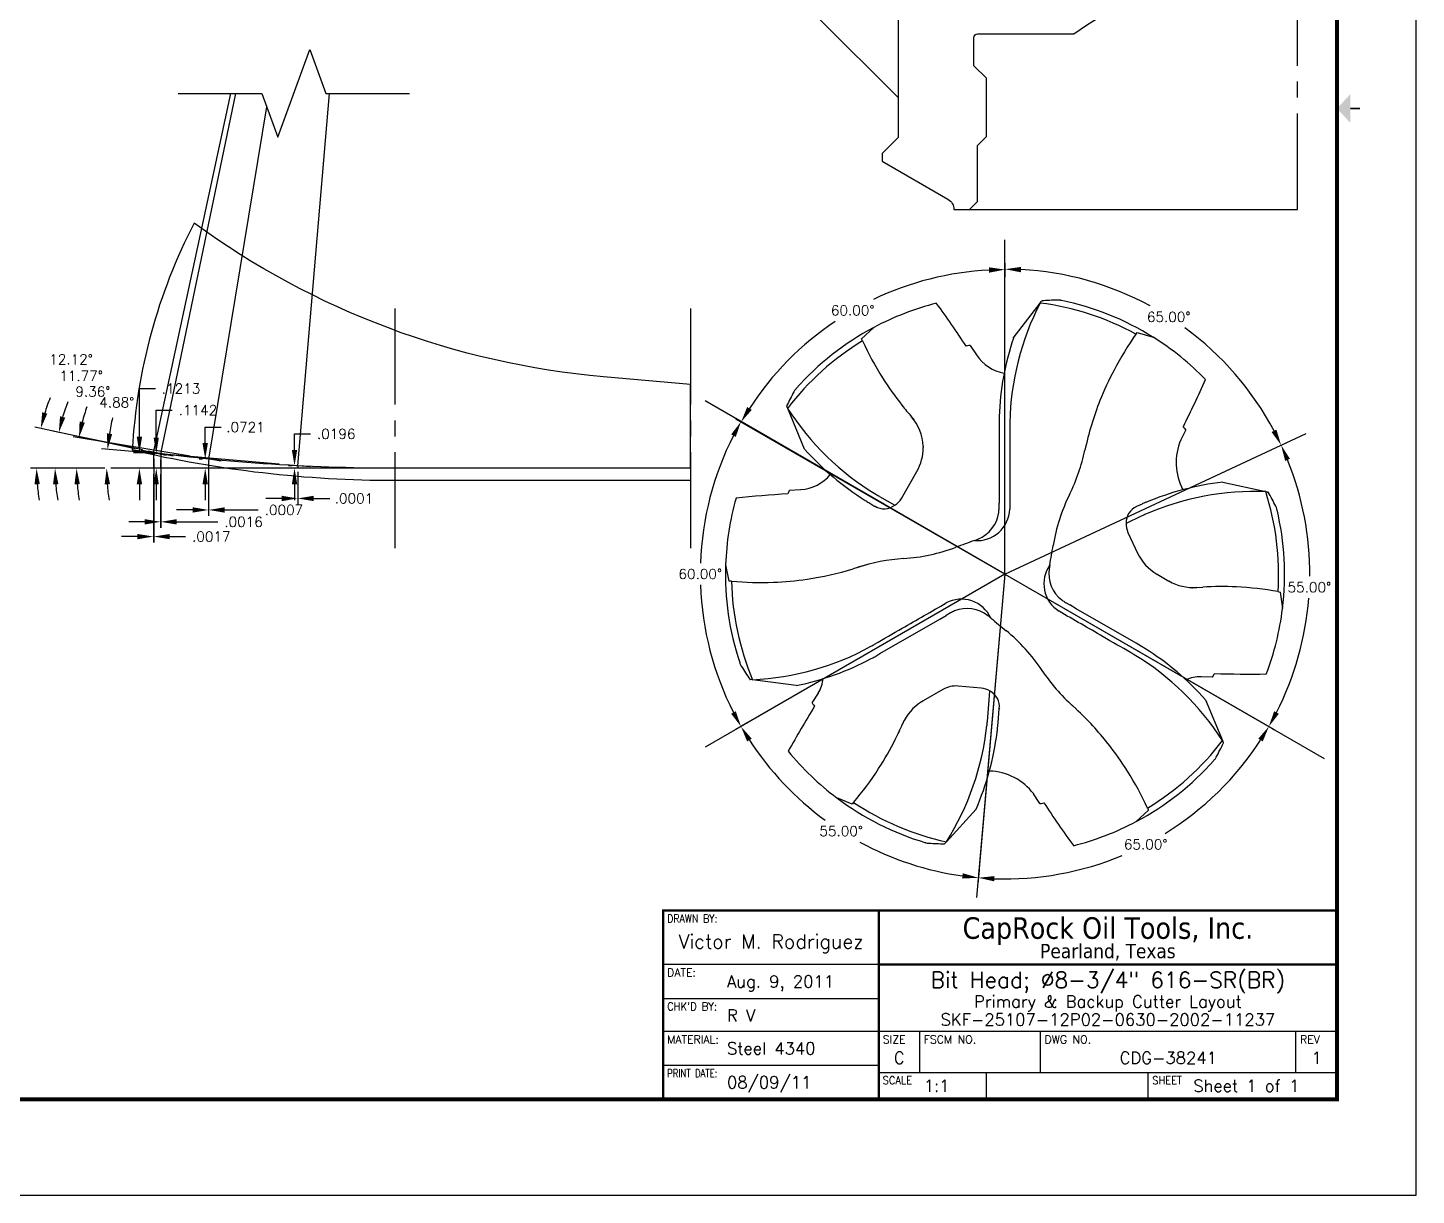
# Model space of a CAD drawing. Extents: x 25.7 to 47.7, y 0 to 17.
# Drawn here: x 36.79 to 47.66, y 0 to 9.13 of the extents above; entities that cross this region are included whole.
import ezdxf
from ezdxf.enums import TextEntityAlignment as Align

# ---------------------------------------------------------------- set-up
doc = ezdxf.new("R2010")
doc.units = 0
doc.header["$MEASUREMENT"] = 0
doc.header["$PDMODE"] = 3
for name, pattern in [('CENTER2', [1.125, 0.75, -0.125, 0.125, -0.125]), ('DASHED2', [0.375, 0.25, -0.125]), ('HIDDEN2', [0.1875, 0.125, -0.0625])]:
    doc.linetypes.add(name, pattern=pattern)
doc.layers.get('0').update_dxf_attribs({"linetype": 'CONTINUOUS'})
doc.layers.get('Defpoints').update_dxf_attribs({"color": 10, "linetype": 'CONTINUOUS'})
for name, color, linetype in [('CLine', 5, 'CENTER2'), ('CONSTRUCT', 4, 'DASHED2'), ('Dims', 4, 'CONTINUOUS'), ('Text', 3, 'CONTINUOUS'), ('Title Block', 7, 'CONTINUOUS'), ('VMR3ODG-42185R0', 7, 'CONTINUOUS')]:
    doc.layers.add(name, color=color, linetype=linetype)
doc.styles.add('Block', font='tahoma.ttf')
doc.styles.add('RomanS', font='romans')
doc.dimstyles.get("Standard").update_dxf_attribs({"dimtxt": 0.078125, "dimasz": 0.125, "dimexe": 0.046875, "dimexo": 0.046875, "dimgap": 0.046875, "dimtad": 0, "dimtih": 1, "dimtoh": 1, "dimdec": 4, "dimzin": 4, "dimdsep": 46, "dimtxsty": 'RomanS', "dimcen": 0.09375, "dimclre": 9, "dimazin": 1, "dimtfac": 1, "dimtdec": 4, "dimtofl": 0, "dimtmove": 0, "dimatfit": 1, "dimfxl": 1, "dimtolj": 1, "dimtzin": 0, "dimarcsym": 0})

# ---------------------------------------------------------------- blocks, each defined once
blk = doc.blocks.new('COT_cblock')
at = {"layer": 'Title Block'}
for p, q in [((17.794, 1.805), (16.107, 1.805)), ((16.107, 1.539), (17.794, 1.539)), ((16.107, 1.282), (21.38, 1.282)), ((18.115, 0.961), (18.115, 1.282)), ((19.06, 0.961), (19.06, 1.282)), ((21.059, 0.961), (21.059, 1.282)), ((16.107, 1.016), (17.794, 1.016)), ((17.794, 0.961), (21.38, 0.961)), ((18.638, 0.75), (18.638, 0.961)), ((19.903, 0.75), (19.903, 0.961))]:
    blk.add_line(p, q, dxfattribs=at)
at = {"layer": 'Title Block', "color": 8}
blk.add_lwpolyline([(0, 0), (22, 0), (22, 17), (0, 17)], close=True, dxfattribs=at)
at = {"layer": 'Title Block', "const_width": 0.03}
blk.add_lwpolyline([(21.38, 16.25), (0.62, 16.25), (0.62, 0.75), (21.38, 0.75)], close=True, dxfattribs=at)
at = {"layer": 'Title Block'}
for points, const_width in [([(21.56, 8.5), (21.485, 8.5)], 0.015), ([(16.107, 0.75), (16.107, 2.227), (21.38, 2.227)], 0.0169), ([(17.794, 0.75), (17.794, 2.227)], 0.0169), ([(17.794, 1.805), (21.38, 1.805)], 0.0169)]:
    blk.add_lwpolyline(points, dxfattribs=dict(at, const_width=const_width))
blk.add_solid([(21.485, 8.387), (21.485, 8.613), (21.38, 8.5)], dxfattribs=at)
at = {"layer": 'Title Block', "style": 'RomanS'}
for s, width, p in [('DRAWN BY:', 0.86, (16.138, 2.195)), ("CHK'D BY:", 0.91, (16.138, 1.508)), ('PRINT DATE:', 0.78, (16.138, 0.985)), ('SCALE', 0.9, (17.825, 0.93)), ('SHEET', 0.9, (19.935, 0.93))]:
    blk.add_text(s, height=0.0625, dxfattribs=dict(at, width=width)).set_placement(p, align=Align.TOP_LEFT)
at = {"layer": 'Title Block', "style": 'Block'}
for s, height, p in [('CapRock Oil Tools, Inc.', 0.16875, (19.587, 2.09)), ('Pearland, Texas', 0.1125, (19.587, 1.91))]:
    blk.add_text(s, height=height, dxfattribs=at).set_placement(p, align=Align.MIDDLE_CENTER)
at = {"layer": 'Title Block', "style": 'RomanS'}
for s, p in [('DATE:', (16.138, 1.773)), ('MATERIAL:', (16.138, 1.25)), ('SIZE', (17.825, 1.25)), ('FSCM NO.', (18.146, 1.25)), ('DWG NO.', (19.091, 1.25)), ('REV', (21.091, 1.25))]:
    blk.add_text(s, height=0.0625, dxfattribs=at).set_placement(p, align=Align.TOP_LEFT)
at = {"layer": 'Title Block', "color": 3, "style": 'RomanS'}
blk.add_text('C', height=0.094, dxfattribs=at).set_placement((17.954, 1.121), align=Align.TOP_CENTER)
at = {"layer": 'Title Block', "color": 1, "style": 'RomanS', "flags": 8}
for tag, p in [('FNAME', (0.37, 3.75)), ('REVDATE', (0.37, 2.25)), ('USER', (0.37, 0.75))]:
    blk.add_attdef(tag, text='', height=0.047, rotation=90, dxfattribs=at).set_placement(p, align=Align.BOTTOM_LEFT)
at = {"layer": 'Title Block', "color": 3, "style": 'RomanS', "flags": 8}
for tag, height, p in [('DRAWN', 0.11, (16.95, 1.984)), ('TITL1', 0.125, (19.587, 1.684)), ('TITL2', 0.094, (19.587, 1.514)), ('TITL3', 0.094, (19.587, 1.374))]:
    blk.add_attdef(tag, text='', height=height, dxfattribs=at).set_placement(p, align=Align.MIDDLE_CENTER)
for tag, p in [('DDATE', (16.606, 1.672)), ('CHECK', (16.606, 1.406)), ('MATRL', (16.606, 1.149)), ('PDATE', (16.606, 0.883)), ('SCALE', (18.146, 0.855)), ('SHEET', (20.255, 0.855))]:
    blk.add_attdef(tag, text='', height=0.094, dxfattribs=at).set_placement(p, align=Align.MIDDLE_LEFT)
for tag, p in [('FSCM#', (18.587, 1.121)), ('DWG#', (20.06, 1.121)), ('REV#', (21.22, 1.121))]:
    blk.add_attdef(tag, text='', height=0.094, dxfattribs=at).set_placement(p, align=Align.TOP_CENTER)
blk = doc.blocks.new('*D9')
at = {"layer": 'Defpoints', "color": 0, "transparency": 16777216}
for p in [(43.622, 7.096), (44.437, 7.137), (42.372, 6.048), (44.437, 5.949), (43.536, 5.376)]:
    blk.add_point(p, dxfattribs=at)
at = {"layer": 'Dims', "color": 9, "lineweight": -2, "transparency": 16777216}
for p, q in [((44.437, 7.183), (44.437, 7.287)), ((42.331, 6.071), (42.331, 6.071))]:
    blk.add_line(p, q, dxfattribs=at)
at = {"layer": 'Dims', "color": 0, "lineweight": -2, "transparency": 16777216}
for start, end in [(93.0036, 115.5696), (123.9024, 146.9964)]:
    blk.add_arc((44.437, 4.855), 2.385, start, end, dxfattribs=at)
at = {"layer": 'Dims', "color": 0, "transparency": 16777216}
for points in [[(44.312, 7.258), (44.313, 7.216), (44.437, 7.24)], [(42.455, 6.143), (42.419, 6.165), (42.372, 6.048)]]:
    blk.add_solid(points, dxfattribs=at)
at = {"layer": 'Dims', "color": 0, "transparency": 16777216, "insert": (43.245, 6.921), "char_height": 0.0781, "attachment_point": 5, "style": 'RomanS'}
blk.add_mtext('\\A1;60.00°', dxfattribs=at)
blk = doc.blocks.new('*D10')
at = {"layer": 'Defpoints', "color": 0, "transparency": 16777216}
for p in [(43.535, 5.379), (42.088, 5.273), (44.437, 4.859), (42.461, 3.718)]:
    blk.add_point(p, dxfattribs=at)
at = {"layer": 'Dims', "color": 9, "lineweight": -2, "transparency": 16777216}
for p, q in [((43.494, 5.403), (42.331, 6.075)), ((42.42, 3.695), (42.331, 3.643))]:
    blk.add_line(p, q, dxfattribs=at)
at = {"layer": 'Dims', "color": 0, "lineweight": -2, "transparency": 16777216}
for start, end in [(153.0037, 177.9347), (182.0653, 206.9963)]:
    blk.add_arc((44.437, 4.859), 2.385, start, end, dxfattribs=at)
at = {"layer": 'Dims', "color": 0, "transparency": 16777216}
for points in [[(42.294, 5.951), (42.33, 5.931), (42.371, 6.051)], [(42.33, 3.786), (42.294, 3.766), (42.371, 3.666)]]:
    blk.add_solid(points, dxfattribs=at)
at = {"layer": 'Dims', "color": 0, "transparency": 16777216, "insert": (42.052, 4.859), "char_height": 0.0781, "attachment_point": 5, "style": 'RomanS'}
blk.add_mtext('\\A1;60.00°', dxfattribs=at)
blk = doc.blocks.new('*D11')
at = {"layer": 'Defpoints', "color": 0, "transparency": 16777216}
for p in [(44.437, 4.859), (42.461, 3.718), (42.851, 3.077), (44.238, 2.586)]:
    blk.add_point(p, dxfattribs=at)
at = {"layer": 'Dims', "color": 9, "lineweight": -2, "transparency": 16777216}
for p, q in [((42.42, 3.695), (42.331, 3.643)), ((44.234, 2.54), (44.225, 2.437))]:
    blk.add_line(p, q, dxfattribs=at)
at = {"layer": 'Dims', "color": 0, "lineweight": -2, "transparency": 16777216}
for start, end in [(213.0037, 233.8382), (241.5736, 261.9963)]:
    blk.add_arc((44.437, 4.859), 2.385, start, end, dxfattribs=at)
at = {"layer": 'Dims', "color": 0, "transparency": 16777216}
for points in [[(42.419, 3.549), (42.455, 3.571), (42.371, 3.666)], [(44.107, 2.518), (44.102, 2.477), (44.229, 2.483)]]:
    blk.add_solid(points, dxfattribs=at)
at = {"layer": 'Dims', "color": 0, "transparency": 16777216, "insert": (43.155, 2.848), "char_height": 0.0781, "attachment_point": 5, "style": 'RomanS'}
blk.add_mtext('\\A1;55.00°', dxfattribs=at)
blk = doc.blocks.new('*D12')
at = {"layer": 'Defpoints', "color": 0, "transparency": 16777216}
for p in [(44.437, 4.859), (46.491, 3.672), (44.238, 2.586), (45.121, 2.574)]:
    blk.add_point(p, dxfattribs=at)
at = {"layer": 'Dims', "color": 9, "lineweight": -2, "transparency": 16777216}
for p, q in [((46.532, 3.649), (46.542, 3.643)), ((44.234, 2.54), (44.225, 2.437))]:
    blk.add_line(p, q, dxfattribs=at)
at = {"layer": 'Dims', "color": 0, "lineweight": -2, "transparency": 16777216}
for start, end in [(301.6824, 326.9963), (268.0037, 292.6241)]:
    blk.add_arc((44.437, 4.859), 2.385, start, end, dxfattribs=at)
at = {"layer": 'Dims', "color": 0, "transparency": 16777216}
for points in [[(46.419, 3.571), (46.454, 3.549), (46.502, 3.666)], [(44.352, 2.455), (44.355, 2.496), (44.229, 2.483)]]:
    blk.add_solid(points, dxfattribs=at)
at = {"layer": 'Dims', "color": 0, "transparency": 16777216, "insert": (45.538, 2.744), "char_height": 0.0781, "attachment_point": 5, "style": 'RomanS'}
blk.add_mtext('\\A1;65.00°', dxfattribs=at)
blk = doc.blocks.new('*D13')
at = {"layer": 'Defpoints', "color": 0, "transparency": 16777216}
for p in [(46.595, 5.865), (44.437, 4.859), (46.772, 4.377), (46.491, 3.672)]:
    blk.add_point(p, dxfattribs=at)
at = {"layer": 'Dims', "color": 9, "lineweight": -2, "transparency": 16777216}
for p, q in [((46.637, 5.885), (46.64, 5.886)), ((46.532, 3.649), (46.542, 3.643))]:
    blk.add_line(p, q, dxfattribs=at)
at = {"layer": 'Dims', "color": 0, "lineweight": -2, "transparency": 16777216}
for start, end in [(359.5656, 21.9963), (333.0037, 355.4311)]:
    blk.add_arc((44.437, 4.859), 2.385, start, end, dxfattribs=at)
at = {"layer": 'Dims', "color": 0, "transparency": 16777216}
for points in [[(46.629, 5.744), (46.667, 5.76), (46.598, 5.867)], [(46.58, 3.766), (46.543, 3.786), (46.502, 3.666)]]:
    blk.add_solid(points, dxfattribs=at)
at = {"layer": 'Dims', "color": 0, "transparency": 16777216, "insert": (46.819, 4.755), "char_height": 0.0781, "attachment_point": 5, "style": 'RomanS'}
blk.add_mtext('\\A1;55.00°', dxfattribs=at)
blk = doc.blocks.new('*D14')
at = {"layer": 'Defpoints', "color": 0, "transparency": 16777216}
for p in [(44.437, 7.14), (46.073, 6.593), (46.595, 5.865), (44.437, 4.859)]:
    blk.add_point(p, dxfattribs=at)
at = {"layer": 'Dims', "color": 9, "lineweight": -2, "transparency": 16777216}
for p, q in [((44.437, 7.187), (44.437, 7.29)), ((46.637, 5.885), (46.64, 5.886))]:
    blk.add_line(p, q, dxfattribs=at)
at = {"layer": 'Dims', "color": 0, "lineweight": -2, "transparency": 16777216}
for start, end in [(61.5736, 86.9963), (28.0037, 53.8382)]:
    blk.add_arc((44.437, 4.859), 2.385, start, end, dxfattribs=at)
at = {"layer": 'Dims', "color": 0, "transparency": 16777216}
for points in [[(44.561, 7.219), (44.562, 7.261), (44.437, 7.243)], [(46.561, 5.988), (46.523, 5.969), (46.598, 5.867)]]:
    blk.add_solid(points, dxfattribs=at)
at = {"layer": 'Dims', "color": 0, "transparency": 16777216, "insert": (45.718, 6.87), "char_height": 0.0781, "attachment_point": 5, "style": 'RomanS'}
blk.add_mtext('\\A1;65.00°', dxfattribs=at)
blk = doc.blocks.new('CDG-PROJECT')
at = {"layer": 'VMR3ODG-42185R0', "color": 253, "linetype": 'Continuous'}
for p, q in [((0.065, 1.849), (0.275, 2.123)), ((0.275, 2.123), (0.284, 2.135)), ((0.287, 2.139), (0.284, 2.135)), ((-1.123, 1.843), (-1.027, 1.931)), ((1.025, 1.879), (1.035, 1.894)), ((1.035, 1.894), (1.159, 1.855)), ((-1.115, 1.827), (-1.123, 1.843)), ((-0.293, 1.789), (-0.303, 1.787)), ((-0.273, 1.792), (-0.224, 1.717)), ((-1.709, 1.318), (-1.707, 1.313)), ((-1.701, 1.299), (-1.707, 1.313)), ((-0.046, 1.205), (-0.047, 1.157)), ((-0.047, 1.157), (-0.047, 0.617)), ((0.038, 1.19), (0.038, 1.188)), ((1.415, 1.132), (1.375, 1.052)), ((1.402, 1.148), (1.396, 1.156)), ((-1.688, 0.659), (-1.599, 0.664)), ((-1.696, 0.64), (-1.699, 0.631)), ((-1.067, 0.562), (-1.026, 0.538)), ((-1.011, 0.628), (-1.01, 0.627)), ((-0.983, 0.611), (-0.862, 0.541)), ((-0.047, 0.617), (-0.047, 0.558)), ((-0.047, 0.52), (-0.047, 0.558)), ((1.073, 0.551), (1.03, 0.532)), ((2.04, 0.648), (2.055, 0.645)), ((2.06, 0.644), (2.055, 0.645)), ((-1.026, 0.538), (-1.017, 0.533)), ((-1.012, 0.53), (-1.017, 0.533)), ((-1.012, 0.53), (-1.007, 0.527)), ((1.065, 0.455), (0.948, 0.4)), ((1.025, 0.529), (1.015, 0.525)), ((1.025, 0.529), (1.029, 0.532)), ((1.029, 0.532), (1.03, 0.532)), ((1.094, 0.468), (1.093, 0.468)), ((-0.239, 0.266), (-0.211, 0.277)), ((-2.158, -0.051), (-2.186, 0.076)), ((0.35, 0.074), (0.346, 0.044)), ((-2.14, -0.052), (-2.158, -0.051)), ((2.136, -0.134), (2.154, -0.138)), ((2.154, -0.138), (2.171, -0.267)), ((-0.511, -0.349), (-0.46, -0.32)), ((-0.427, -0.301), (-0.46, -0.32)), ((-0.111, -0.34), (-0.134, -0.322)), ((0.474, -0.219), (0.507, -0.238)), ((0.558, -0.268), (0.507, -0.238)), ((1.026, -0.538), (0.558, -0.268)), ((-0.979, -0.619), (-0.511, -0.349)), ((1.067, -0.562), (1.026, -0.538)), ((-1.049, -0.562), (-1.048, -0.561)), ((-1.02, -0.643), (-0.979, -0.619)), ((1.011, -0.628), (1.01, -0.627)), ((-1.996, -0.821), (-1.991, -0.822)), ((-1.976, -0.824), (-1.991, -0.822)), ((-1.634, -0.868), (-1.976, -0.824)), ((1.624, -0.804), (1.535, -0.801)), ((1.633, -0.786), (1.638, -0.777)), ((-1.508, -1.005), (-1.461, -0.929)), ((-0.138, -1.15), (-0.118, -0.913)), ((-1.497, -1.022), (-1.491, -1.03)), ((-0.044, -1.045), (-0.045, -1.05)), ((1.569, -0.981), (1.701, -1.299)), ((-0.141, -1.182), (-0.141, -1.18)), ((1.701, -1.299), (1.707, -1.313)), ((1.709, -1.318), (1.707, -1.313)), ((0.273, -1.792), (0.224, -1.717)), ((-1.196, -1.796), (-1.316, -1.747)), ((-1.185, -1.783), (-1.196, -1.796)), ((0.293, -1.789), (0.303, -1.787)), ((1.123, -1.843), (1.027, -1.931)), ((1.115, -1.827), (1.123, -1.843)), ((-0.473, -2.106), (-0.469, -2.102)), ((-0.459, -2.091), (-0.469, -2.102))]:
    blk.add_line(p, q, dxfattribs=at)
at = {"layer": 'VMR3ODG-42185R0', "linetype": 'Continuous'}
for p, q in [((-1.569, 0.981), (-1.701, 1.299)), ((-0.732, 1.234), (-0.712, 1.211)), ((-0.639, 0.992), (-0.639, 1.004)), ((-0.811, 0.595), (-0.689, 0.806)), ((1.704, 0.722), (2.04, 0.648)), ((0.962, 0.328), (1.037, 0.168)), ((-1.155, 0.055), (-1.189, 0.044)), ((-1.155, 0.055), (-1.15, 0.056)), ((-1.075, 0.079), (-1.15, 0.056)), ((1.188, 0.003), (1.19, 0.002)), ((1.19, 0.002), (1.282, -0.051)), ((1.501, -0.101), (1.467, -0.104)), ((1.501, -0.101), (1.547, -0.098)), ((-0.486, -0.9), (-0.641, -0.989)), ((-0.187, -0.889), (-0.367, -0.873)), ((0.469, -0.97), (0.526, -1.024)), ((-0.641, -0.989), (-0.652, -0.996)), ((-0.054, -1.157), (-0.045, -1.05)), ((0.53, -1.028), (0.526, -1.024)), ((0.53, -1.028), (0.557, -1.052)), ((-0.801, -1.168), (-0.79, -1.141)), ((-0.059, -1.205), (-0.054, -1.157)), ((-0.226, -1.836), (-0.459, -2.091))]:
    blk.add_line(p, q, dxfattribs=at)
at = {"layer": 'VMR3ODG-42185R0', "color": 253, "linetype": 'Continuous'}
for centre, radius, start, end in [((0, 0), 2.188, 104.1531, 117.9994), ((-9.822, -4.541), 11.429, 33.616, 35.6528), ((0.436, 0.429), 1.717, 90.8094, 94.983), ((0.416, 2.036), 0.11, 80.4634, 92.015), ((-0.005, -0.026), 2.214, 78.3592, 78.5567), ((0, 0), 2.188, 57.9994, 78.358), ((0, 0), 2.188, 117.9994, 138.358), ((2.141, 1.157), 2.188, 161.5563, 177.9123), ((0, 0), 2.188, 44.1531, 57.9994), ((-0.001, 0.004), 1.809, 98.6674, 99.311), ((0.051, 1.9), 0.33, 213.6959, 260.0027), ((-8.843, 6.236), 11.429, 333.616, 335.6528), ((-0.153, 0.592), 1.717, 150.8094, 154.983), ((-1.555, 1.378), 0.11, 140.4634, 152.015), ((0.02, -0.018), 2.214, 138.3592, 138.5567), ((0.098, 2.457), 2.14, 212.7616, 238.7628), ((2.141, 1.157), 2.188, 177.9123, 178.7445), ((2.129, 1.157), 2.092, 179.1499, 179.9992), ((0.003, 0.002), 1.809, 38.6674, 39.311), ((1.788, 0.876), 0.449, 156.8631, 208.279), ((-1.62, 0.994), 0.33, 273.6959, 320.0027), ((-0.003, 0.001), 1.809, 158.6674, 159.311), ((0, 0), 2.188, 164.1531, 177.9994), ((-0.979, -10.776), 11.429, 93.616, 95.6528), ((0.068, 2.432), 2.187, 237.9123, 238.7445), ((0.063, 2.423), 2.092, 239.1499, 239.9992), ((1.957, -1.49), 2.14, 87.7616, 113.7628), ((0.573, -0.214), 1.717, 25.8094, 29.983), ((-0.308, 0.52), 0.261, 291.6826, 352.2944), ((-0.307, 0.52), 0.26, 352.233, 359.9934), ((1.949, -1.441), 2.092, 114.1499, 114.9992), ((2.021, 0.484), 0.11, 15.4634, 27.015), ((-0.026, -0.006), 2.214, 13.3592, 13.5567), ((0, 0), 2.188, 352.9994, 13.358), ((0, 0), 2.188, 177.9994, 198.358), ((0.604, 0.007), 0.261, 171.6826, 232.2944), ((0.604, 0.006), 0.26, 232.2308, 239.9956), ((-0.297, -0.526), 0.26, 112.2314, 119.995), ((-0.296, -0.527), 0.261, 51.6826, 112.2944), ((0, 0), 2.188, 339.1531, 352.9994), ((-2.072, 1.275), 2.188, 297.9123, 298.7445), ((-0.068, -2.432), 2.188, 57.9123, 58.7445), ((-0.068, -2.432), 2.188, 41.5563, 57.9123), ((0.025, 0.008), 2.214, 198.3592, 198.5567), ((-1.971, -0.658), 0.11, 200.4634, 212.015), ((-0.589, 0.163), 1.717, 210.8094, 214.983), ((-2.072, 1.275), 2.188, 281.5563, 297.9123), ((-1.678, -0.791), 0.256, 327.6288, 355.0646), ((1.524, -1.057), 0.256, 87.6288, 115.0646), ((0.003, -0.002), 1.809, 333.6674, 334.311), ((1.914, 10.65), 11.429, 268.616, 270.6528), ((8.266, -6.983), 11.429, 148.616, 150.6528), ((-0.003, -0.002), 1.809, 213.6674, 214.311), ((-2.269, -0.949), 2.14, 327.7616, 353.7628), ((-2.222, -0.967), 2.092, 354.1499, 354.9992), ((0, 0), 2.188, 219.1531, 232.9994), ((0.153, -0.592), 1.717, 330.8094, 334.983), ((0, 0), 2.188, 297.9994, 318.358), ((-0.02, 0.018), 2.214, 318.3592, 318.5567), ((1.555, -1.378), 0.11, 320.4634, 332.015), ((-0.135, -1.986), 0.449, 36.8631, 88.279), ((0, 0), 2.188, 232.9994, 253.358), ((0.001, -0.004), 1.809, 278.6674, 279.311), ((9.822, 4.541), 11.429, 213.616, 215.6528), ((0, 0), 2.188, 284.1531, 297.9994), ((0.008, 0.025), 2.214, 253.3592, 253.5567), ((-0.592, -1.992), 0.11, 255.4634, 267.015), ((-0.472, -0.389), 1.717, 265.8094, 269.983)]:
    blk.add_arc(centre, radius, start, end, dxfattribs=at)
at = {"layer": 'VMR3ODG-42185R0', "linetype": 'Continuous'}
for centre, radius, start, end in [((2.177, 1.143), 2.14, 152.7616, 178.7628), ((0, 0), 2.141, 61.4032, 82.6267), ((3.033, 0.453), 2.463, 144.6177, 152.2679), ((0, 0), 2.141, 121.4032, 142.6267), ((1.124, 2.853), 2.463, 204.6177, 212.2679), ((1.124, 2.853), 2.463, 212.2679, 218.3893), ((3.033, 0.453), 2.463, 152.2679, 158.3893), ((1.124, 2.853), 2.463, 218.3893, 221.0915), ((3.033, 0.453), 2.463, 158.3893, 167.831), ((-1.022, 0.983), 0.383, 3.0902, 40.9103), ((0.068, 2.432), 2.187, 221.5563, 237.9123), ((-1.011, 0.992), 0.371, 330.0311, 0.0318), ((-0.851, 1.291), 1.51, 333.8671, 347.8286), ((1.953, -1.451), 2.187, 96.5563, 112.9123), ((-0.945, 0.672), 0.155, 302.4209, 329.9909), ((1.815, -0.016), 1.459, 153.918, 170.4261), ((1.953, -1.451), 2.188, 112.9123, 113.7445), ((0, 0), 2.141, 356.4032, 17.6267), ((-0.946, 0.651), 0.137, 238.5712, 307.3985), ((-0.219, 0.522), 0.257, 265.3792, 357.3275), ((1.085, 0.406), 0.137, 113.6846, 182.4038), ((1.102, 0.394), 0.155, 177.4209, 204.9909), ((19.322, -52.863), 56.616, 110.2133, 110.3701), ((-55.442, 9.698), 56.616, 350.2133, 350.3701), ((-0.692, -1.382), 1.51, 93.8671, 107.8286), ((-0.894, 1.58), 1.459, 273.918, 290.4261), ((1.373, 0.325), 0.371, 205.0346, 240.0503), ((-1.909, 2.4), 2.463, 278.3893, 286.9831), ((-0.986, -0.434), 0.517, 107.1042, 107.6973), ((0.558, -0.072), 0.254, 144.8427, 237.864), ((0, 0), 2.141, 181.4032, 202.6267), ((-1.909, 2.4), 2.463, 264.6177, 272.2679), ((-1.909, 2.4), 2.463, 272.2679, 278.3893), ((1.472, 0.276), 0.378, 239.8618, 274.2906), ((1.438, 0.256), 0.361, 273.7086, 274.5754), ((1.693, -2.557), 2.463, 87.2679, 93.3893), ((1.693, -2.557), 2.463, 79.6177, 87.2679), ((-0.342, -0.447), 0.254, 24.8431, 117.8636), ((36.119, 43.165), 56.616, 230.2133, 230.3701), ((-0.921, -1.564), 1.459, 33.918, 50.4261), ((-2.079, 1.314), 2.14, 272.7616, 298.7628), ((-2.067, 1.266), 2.092, 299.1499, 299.9992), ((-0.063, -2.423), 2.092, 59.1499, 59.9992), ((-0.098, -2.457), 2.14, 32.7616, 58.7628), ((1.543, 0.091), 1.51, 213.8671, 227.8286), ((-0.384, -1.075), 0.203, 85.0304, 120.0463), ((-0.201, -1.043), 0.155, 57.4179, 84.9911), ((-0.181, -1.034), 0.137, 353.5713, 62.3932), ((-0.45, -1.322), 0.384, 121.7999, 156.379), ((0.869, -0.637), 0.517, 227.1042, 227.6973), ((-1.124, -2.853), 2.463, 38.3893, 46.9831), ((-3.061, -0.187), 2.463, 333.3893, 336.5295), ((-3.061, -0.187), 2.463, 327.2679, 333.3893), ((-2.233, -0.966), 2.187, 336.5563, 352.9123), ((-2.233, -0.966), 2.188, 352.9123, 353.7445), ((0, 0), 2.141, 301.4032, 322.6267), ((-1.124, -2.853), 2.463, 32.2679, 38.3893), ((-3.061, -0.187), 2.463, 319.6177, 327.2679), ((-1.124, -2.853), 2.463, 24.6177, 32.2679), ((0, 0), 2.141, 236.4032, 257.6267)]:
    blk.add_arc(centre, radius, start, end, dxfattribs=at)
at = {"layer": 'VMR3ODG-42185R0', "color": 253, "linetype": 'HIDDEN2'}
for centre, start, end in [((-0.001, 0.004), 99.6016, 99.6564), ((0.003, 0.002), 39.6016, 39.6564), ((-0.003, 0.001), 159.6016, 159.6564), ((0.003, -0.002), 334.6016, 334.6564), ((-0.003, -0.002), 214.6016, 214.6564), ((0.001, -0.004), 279.6016, 279.6564)]:
    blk.add_arc(centre, 1.809, start, end, dxfattribs=at)
at = {"layer": 'VMR3ODG-42185R0', "linetype": 'Continuous'}
for points in [[(0.038, 1.157), (0.038, 1.074), (0.038, 0.991), (0.038, 0.908), (0.038, 0.842), (0.038, 0.775), (0.038, 0.709), (0.038, 0.643), (0.038, 0.576), (0.038, 0.51)], [(-1.021, -0.546), (-0.949, -0.504), (-0.877, -0.463), (-0.805, -0.421), (-0.748, -0.388), (-0.69, -0.355), (-0.633, -0.322), (-0.575, -0.289), (-0.518, -0.256), (-0.46, -0.222)], [(0.983, -0.611), (0.911, -0.57), (0.839, -0.528), (0.768, -0.487), (0.71, -0.453), (0.653, -0.42), (0.595, -0.387), (0.538, -0.354), (0.48, -0.321), (0.423, -0.288)]]:
    blk.add_open_spline(points, degree=3, knots=[0, 0, 0, 0, 0.384969, 0.384969, 0.384969, 0.692484, 0.692484, 0.692484, 1, 1, 1, 1], dxfattribs=at)
blk = doc.blocks.new('*D112')
at = {"layer": 'Defpoints', "color": 0, "linetype": 'ByBlock', "transparency": 16777216}
for p in [(36.862, 5.79), (37.677, 5.828), (37.872, 5.786), (37.279, 5.686), (41.976, 5.686)]:
    blk.add_point(p, dxfattribs=at)
at = {"layer": 'Dims', "color": 9, "linetype": 'ByBlock', "lineweight": -2, "transparency": 16777216}
for p, q in [((37.631, 5.838), (36.845, 6.007)), ((37.232, 5.686), (36.811, 5.686))]:
    blk.add_line(p, q, dxfattribs=at)
at = {"layer": 'Dims', "color": 0, "linetype": 'ByBlock', "lineweight": -2, "transparency": 16777216}
for start, end in [(158.2039, 163.0404), (184.8365, 189.673)]:
    blk.add_arc((38.339, 5.686), 1.481, start, end, dxfattribs=at)
at = {"layer": 'Dims', "color": 0, "linetype": 'ByBlock', "transparency": 16777216}
for points in [[(36.942, 6.113), (36.902, 6.123), (36.891, 5.997)], [(36.842, 5.56), (36.884, 5.562), (36.858, 5.686)]]:
    blk.add_solid(points, dxfattribs=at)
at = {"layer": 'Dims', "color": 0, "linetype": 'ByBlock', "transparency": 16777216, "insert": (37.128, 6.538), "char_height": 0.0781, "attachment_point": 5, "style": 'RomanS'}
blk.add_mtext('\\A1;12.12°', dxfattribs=at)
blk = doc.blocks.new('*D113')
at = {"layer": 'Defpoints', "color": 0, "linetype": 'ByBlock', "transparency": 16777216}
for p in [(37.775, 5.807), (37.663, 5.686), (37.773, 5.686)]:
    blk.add_point(p, dxfattribs=at)
at = {"layer": 'Dims', "color": 0, "linetype": 'ByBlock', "lineweight": -2, "transparency": 16777216}
for p, q in [((37.663, 5.932), (37.663, 6.309)), ((37.663, 6.309), (37.788, 6.309)), ((37.663, 5.561), (37.663, 5.436))]:
    blk.add_line(p, q, dxfattribs=at)
at = {"layer": 'Dims', "color": 9, "linetype": 'ByBlock', "lineweight": -2, "transparency": 16777216}
for p, q in [((37.728, 5.807), (37.616, 5.807)), ((37.726, 5.686), (37.616, 5.686))]:
    blk.add_line(p, q, dxfattribs=at)
at = {"layer": 'Dims', "color": 0, "linetype": 'ByBlock', "transparency": 16777216}
for points in [[(37.642, 5.932), (37.684, 5.932), (37.663, 5.807)], [(37.642, 5.561), (37.684, 5.561), (37.663, 5.686)]]:
    blk.add_solid(points, dxfattribs=at)
at = {"layer": 'Dims', "color": 0, "linetype": 'ByBlock', "transparency": 16777216, "insert": (37.989, 6.309), "char_height": 0.0781, "attachment_point": 5, "style": 'RomanS'}
blk.add_mtext('\\A1;.1213', dxfattribs=at)
blk = doc.blocks.new('*D114')
at = {"layer": 'Defpoints', "color": 0, "linetype": 'ByBlock', "transparency": 16777216}
for p in [(37.775, 5.807), (37.773, 5.686), (37.773, 5.152)]:
    blk.add_point(p, dxfattribs=at)
at = {"layer": 'Dims', "color": 9, "linetype": 'ByBlock', "lineweight": -2, "transparency": 16777216}
for p, q in [((37.775, 5.76), (37.775, 5.105)), ((37.773, 5.639), (37.773, 5.105))]:
    blk.add_line(p, q, dxfattribs=at)
at = {"layer": 'Dims', "color": 0, "linetype": 'ByBlock', "lineweight": -2, "transparency": 16777216}
for p, q in [((37.648, 5.152), (37.523, 5.152)), ((37.9, 5.152), (38.025, 5.152))]:
    blk.add_line(p, q, dxfattribs=at)
at = {"layer": 'Dims', "color": 0, "linetype": 'ByBlock', "transparency": 16777216}
for points in [[(37.648, 5.172), (37.648, 5.131), (37.773, 5.152)], [(37.9, 5.172), (37.9, 5.131), (37.775, 5.152)]]:
    blk.add_solid(points, dxfattribs=at)
at = {"layer": 'Dims', "color": 0, "linetype": 'ByBlock', "transparency": 16777216, "insert": (38.226, 5.152), "char_height": 0.0781, "attachment_point": 5, "style": 'RomanS'}
blk.add_mtext('\\A1;.0017', dxfattribs=at)
blk = doc.blocks.new('*D116')
at = {"layer": 'Defpoints', "color": 0, "linetype": 'ByBlock', "transparency": 16777216}
for p in [(37.408, 5.735), (37.44, 5.686), (38.803, 5.714), (39.002, 5.697), (41.976, 5.686)]:
    blk.add_point(p, dxfattribs=at)
at = {"layer": 'Dims', "color": 9, "linetype": 'ByBlock', "lineweight": -2, "transparency": 16777216}
for p, q in [((38.756, 5.718), (37.367, 5.837)), ((37.393, 5.686), (37.361, 5.686))]:
    blk.add_line(p, q, dxfattribs=at)
at = {"layer": 'Dims', "color": 0, "linetype": 'ByBlock', "lineweight": -2, "transparency": 16777216}
for start, end in [(166.8046, 170.9602), (184.1556, 188.3112)]:
    blk.add_arc((39.131, 5.686), 1.724, start, end, dxfattribs=at)
at = {"layer": 'Dims', "color": 0, "linetype": 'ByBlock', "transparency": 16777216}
for points in [[(37.45, 5.954), (37.408, 5.959), (37.414, 5.833)], [(37.391, 5.56), (37.433, 5.562), (37.407, 5.686)]]:
    blk.add_solid(points, dxfattribs=at)
at = {"layer": 'Dims', "color": 0, "linetype": 'ByBlock', "transparency": 16777216, "insert": (37.486, 6.201), "char_height": 0.0781, "attachment_point": 5, "style": 'RomanS'}
blk.add_mtext('\\A1;4.88°', dxfattribs=at)
blk = doc.blocks.new('*D117')
at = {"layer": 'Defpoints', "color": 0, "linetype": 'ByBlock', "transparency": 16777216}
for p in [(38.877, 5.705), (38.902, 5.705), (38.902, 5.686)]:
    blk.add_point(p, dxfattribs=at)
at = {"layer": 'Dims', "color": 0, "linetype": 'ByBlock', "lineweight": -2, "transparency": 16777216}
for p, q in [((38.877, 5.83), (38.877, 5.955)), ((38.877, 5.955), (39.002, 5.955)), ((38.877, 5.561), (38.877, 5.436))]:
    blk.add_line(p, q, dxfattribs=at)
at = {"layer": 'Dims', "color": 9, "linetype": 'ByBlock', "lineweight": -2, "transparency": 16777216}
for p, q in [((38.855, 5.705), (38.83, 5.705)), ((38.855, 5.686), (38.83, 5.686))]:
    blk.add_line(p, q, dxfattribs=at)
at = {"layer": 'Dims', "color": 0, "linetype": 'ByBlock', "transparency": 16777216}
for points in [[(38.856, 5.83), (38.898, 5.83), (38.877, 5.705)], [(38.856, 5.561), (38.898, 5.561), (38.877, 5.686)]]:
    blk.add_solid(points, dxfattribs=at)
at = {"layer": 'Dims', "color": 0, "linetype": 'ByBlock', "transparency": 16777216, "insert": (39.203, 5.955), "char_height": 0.0781, "attachment_point": 5, "style": 'RomanS'}
blk.add_mtext('\\A1;.0196', dxfattribs=at)
blk = doc.blocks.new('*D118')
at = {"layer": 'Defpoints', "color": 0, "linetype": 'ByBlock', "transparency": 16777216}
for p in [(38.902, 5.705), (38.902, 5.686), (38.902, 5.45)]:
    blk.add_point(p, dxfattribs=at)
at = {"layer": 'Dims', "color": 9, "linetype": 'ByBlock', "lineweight": -2, "transparency": 16777216}
for p in [(38.902, 5.659), (38.902, 5.639)]:
    blk.add_line(p, (38.902, 5.403), dxfattribs=at)
at = {"layer": 'Dims', "color": 0, "linetype": 'ByBlock', "lineweight": -2, "transparency": 16777216}
for p, q in [((38.777, 5.45), (38.652, 5.45)), ((39.027, 5.45), (39.152, 5.45))]:
    blk.add_line(p, q, dxfattribs=at)
at = {"layer": 'Dims', "color": 0, "linetype": 'ByBlock', "transparency": 16777216}
for points in [[(38.777, 5.471), (38.777, 5.429), (38.902, 5.45)], [(39.027, 5.471), (39.027, 5.429), (38.902, 5.45)]]:
    blk.add_solid(points, dxfattribs=at)
at = {"layer": 'Dims', "color": 0, "linetype": 'ByBlock', "transparency": 16777216, "insert": (39.342, 5.45), "char_height": 0.0781, "attachment_point": 5, "style": 'RomanS'}
blk.add_mtext('\\A1;.0001', dxfattribs=at)
blk = doc.blocks.new('*D119')
at = {"layer": 'Defpoints', "color": 0, "linetype": 'ByBlock', "transparency": 16777216}
for p in [(38.178, 5.758), (38.204, 5.686), (38.205, 5.758)]:
    blk.add_point(p, dxfattribs=at)
at = {"layer": 'Dims', "color": 0, "linetype": 'ByBlock', "lineweight": -2, "transparency": 16777216}
for p, q in [((38.178, 5.883), (38.178, 6.008)), ((38.178, 6.008), (38.303, 6.008)), ((38.178, 5.561), (38.178, 5.436))]:
    blk.add_line(p, q, dxfattribs=at)
at = {"layer": 'Dims', "color": 9, "linetype": 'ByBlock', "lineweight": -2, "transparency": 16777216}
for p, q in [((38.158, 5.758), (38.131, 5.758)), ((38.157, 5.686), (38.131, 5.686))]:
    blk.add_line(p, q, dxfattribs=at)
at = {"layer": 'Dims', "color": 0, "linetype": 'ByBlock', "transparency": 16777216}
for points in [[(38.157, 5.883), (38.199, 5.883), (38.178, 5.758)], [(38.157, 5.561), (38.199, 5.561), (38.178, 5.686)]]:
    blk.add_solid(points, dxfattribs=at)
at = {"layer": 'Dims', "color": 0, "linetype": 'ByBlock', "transparency": 16777216, "insert": (38.493, 6.008), "char_height": 0.0781, "attachment_point": 5, "style": 'RomanS'}
blk.add_mtext('\\A1;.0721', dxfattribs=at)
blk = doc.blocks.new('*D120')
at = {"layer": 'Defpoints', "color": 0, "linetype": 'ByBlock', "transparency": 16777216}
for p in [(38.204, 5.686), (38.205, 5.758), (38.205, 5.36)]:
    blk.add_point(p, dxfattribs=at)
at = {"layer": 'Dims', "color": 9, "linetype": 'ByBlock', "lineweight": -2, "transparency": 16777216}
for p, q in [((38.205, 5.711), (38.205, 5.313)), ((38.204, 5.639), (38.204, 5.313))]:
    blk.add_line(p, q, dxfattribs=at)
at = {"layer": 'Dims', "color": 0, "linetype": 'ByBlock', "lineweight": -2, "transparency": 16777216}
for p, q in [((38.079, 5.36), (37.954, 5.36)), ((38.33, 5.36), (38.592, 5.36))]:
    blk.add_line(p, q, dxfattribs=at)
at = {"layer": 'Dims', "color": 0, "linetype": 'ByBlock', "transparency": 16777216}
for points in [[(38.079, 5.381), (38.079, 5.339), (38.204, 5.36)], [(38.33, 5.381), (38.33, 5.339), (38.205, 5.36)]]:
    blk.add_solid(points, dxfattribs=at)
at = {"layer": 'Dims', "color": 0, "linetype": 'ByBlock', "transparency": 16777216, "insert": (38.794, 5.36), "char_height": 0.0781, "attachment_point": 5, "style": 'RomanS'}
blk.add_mtext('\\A1;.0007', dxfattribs=at)
blk = doc.blocks.new('*D121')
at = {"layer": 'Defpoints', "color": 0, "linetype": 'ByBlock', "transparency": 16777216}
for p in [(37.83, 5.8), (37.795, 5.686), (37.829, 5.686)]:
    blk.add_point(p, dxfattribs=at)
at = {"layer": 'Dims', "color": 0, "linetype": 'ByBlock', "lineweight": -2, "transparency": 16777216}
for p, q in [((37.795, 5.925), (37.795, 6.141)), ((37.795, 6.141), (37.92, 6.141)), ((37.795, 5.561), (37.795, 5.436))]:
    blk.add_line(p, q, dxfattribs=at)
at = {"layer": 'Dims', "color": 9, "linetype": 'ByBlock', "lineweight": -2, "transparency": 16777216}
for p, q in [((37.783, 5.8), (37.748, 5.8)), ((37.782, 5.686), (37.748, 5.686))]:
    blk.add_line(p, q, dxfattribs=at)
at = {"layer": 'Dims', "color": 0, "linetype": 'ByBlock', "transparency": 16777216}
for points in [[(37.774, 5.925), (37.815, 5.925), (37.795, 5.8)], [(37.774, 5.561), (37.815, 5.561), (37.795, 5.686)]]:
    blk.add_solid(points, dxfattribs=at)
at = {"layer": 'Dims', "color": 0, "linetype": 'ByBlock', "transparency": 16777216, "insert": (38.121, 6.141), "char_height": 0.0781, "attachment_point": 5, "style": 'RomanS'}
blk.add_mtext('\\A1;.1142', dxfattribs=at)
blk = doc.blocks.new('*D122')
at = {"layer": 'Defpoints', "color": 0, "linetype": 'ByBlock', "transparency": 16777216}
for p in [(37.83, 5.8), (37.829, 5.686), (37.829, 5.267)]:
    blk.add_point(p, dxfattribs=at)
at = {"layer": 'Dims', "color": 9, "linetype": 'ByBlock', "lineweight": -2, "transparency": 16777216}
for p, q in [((37.83, 5.753), (37.83, 5.22)), ((37.829, 5.639), (37.829, 5.22))]:
    blk.add_line(p, q, dxfattribs=at)
at = {"layer": 'Dims', "color": 0, "linetype": 'ByBlock', "lineweight": -2, "transparency": 16777216}
for p, q in [((37.704, 5.267), (37.579, 5.267)), ((37.955, 5.267), (38.277, 5.267))]:
    blk.add_line(p, q, dxfattribs=at)
at = {"layer": 'Dims', "color": 0, "linetype": 'ByBlock', "transparency": 16777216}
for points in [[(37.704, 5.288), (37.704, 5.246), (37.829, 5.267)], [(37.955, 5.288), (37.955, 5.246), (37.83, 5.267)]]:
    blk.add_solid(points, dxfattribs=at)
at = {"layer": 'Dims', "color": 0, "linetype": 'ByBlock', "transparency": 16777216, "insert": (38.478, 5.267), "char_height": 0.0781, "attachment_point": 5, "style": 'RomanS'}
blk.add_mtext('\\A1;.0016', dxfattribs=at)
blk = doc.blocks.new('*D123')
at = {"layer": 'Defpoints', "color": 0, "linetype": 'ByBlock', "transparency": 16777216}
for p in [(37.006, 5.78), (37.732, 5.82), (37.928, 5.78), (37.44, 5.686), (41.976, 5.686)]:
    blk.add_point(p, dxfattribs=at)
at = {"layer": 'Dims', "color": 9, "linetype": 'ByBlock', "lineweight": -2, "transparency": 16777216}
for p, q in [((37.686, 5.83), (36.986, 5.976)), ((37.393, 5.686), (36.956, 5.686))]:
    blk.add_line(p, q, dxfattribs=at)
at = {"layer": 'Dims', "color": 0, "linetype": 'ByBlock', "lineweight": -2, "transparency": 16777216}
for start, end in [(157.8173, 163.025), (185.2076, 190.4153)]:
    blk.add_arc((38.378, 5.686), 1.376, start, end, dxfattribs=at)
at = {"layer": 'Dims', "color": 0, "linetype": 'ByBlock', "transparency": 16777216}
for points in [[(37.083, 6.082), (37.042, 6.093), (37.032, 5.966)], [(36.987, 5.56), (37.029, 5.562), (37.003, 5.686)]]:
    blk.add_solid(points, dxfattribs=at)
at = {"layer": 'Dims', "color": 0, "linetype": 'ByBlock', "transparency": 16777216, "insert": (37.207, 6.408), "char_height": 0.0781, "attachment_point": 5, "style": 'RomanS'}
blk.add_mtext('\\A1;11.77°', dxfattribs=at)
blk = doc.blocks.new('*D124')
at = {"layer": 'Defpoints', "color": 0, "linetype": 'ByBlock', "transparency": 16777216}
for p in [(37.173, 5.766), (38.106, 5.774), (37.44, 5.686), (38.304, 5.742), (41.976, 5.686)]:
    blk.add_point(p, dxfattribs=at)
at = {"layer": 'Dims', "color": 9, "linetype": 'ByBlock', "lineweight": -2, "transparency": 16777216}
for p, q in [((38.06, 5.782), (37.144, 5.933)), ((37.393, 5.686), (37.124, 5.686))]:
    blk.add_line(p, q, dxfattribs=at)
at = {"layer": 'Dims', "color": 0, "linetype": 'ByBlock', "lineweight": -2, "transparency": 16777216}
for start, end in [(160.9028, 165.7701), (184.8673, 189.7346)]:
    blk.add_arc((38.643, 5.686), 1.472, start, end, dxfattribs=at)
at = {"layer": 'Dims', "color": 0, "linetype": 'ByBlock', "transparency": 16777216}
for points in [[(37.236, 6.043), (37.195, 6.052), (37.19, 5.925)], [(37.155, 5.56), (37.197, 5.562), (37.171, 5.686)]]:
    blk.add_solid(points, dxfattribs=at)
at = {"layer": 'Dims', "color": 0, "linetype": 'ByBlock', "transparency": 16777216, "insert": (37.299, 6.286), "char_height": 0.0781, "attachment_point": 5, "style": 'RomanS'}
blk.add_mtext('\\A1;9.36°', dxfattribs=at)

msp = doc.modelspace()

# ---------------------------------------------------------------- linework, layer by layer
at = {"linetype": 'ByBlock'}
for p, q in [((37.77456, 5.8071), (38.37836, 8.61803)), ((37.83009, 5.80004), (38.41712, 8.61803)), ((38.90222, 5.7054), (39.15111, 8.61803)), ((38.20506, 5.75796), (38.65917, 8.51216)), ((37.87233, 5.7861), (37.67679, 5.8281)), ((37.92798, 5.77965), (37.73219, 5.82044)), ((38.30373, 5.74169), (38.10639, 5.77423)), ((39.00186, 5.69689), (38.80258, 5.71391))]:
    msp.add_line(p, q, dxfattribs=at)
for p, q in [((44.15978, 7.71001), (46.72478, 7.71001)), ((41.97591, 5.68583), (37.43996, 5.68583))]:
    msp.add_line(p, q)
at = {"flags": 128}
for points in [[(46.72478, 13.08271), (44.49639, 12.98542, 0.40149067), (43.59978, 12.04881), (43.59978, 8.58501)], [(42.34978, 9.83501), (43.59978, 8.58501), (43.59978, 8.27251), (43.47478, 8.14751), (43.47478, 8.0889), (43.9904, 7.7912, -0.26794919), (44.03728, 7.71001), (44.15978, 7.71001), (44.22228, 7.77251), (44.22228, 8.21001), (44.29243, 8.28016), (44.29243, 8.73611), (44.19353, 8.83501), (44.19353, 9.05376, -0.41421356), (44.22478, 9.08501), (44.97478, 9.08501, -0.08748866), (45.83895, 9.48798, -0.36397025)], [(41.97591, 5.68583), (41.97591, 6.34213), (41.29571, 6.40164, -0.13652859), (38.09052, 7.60313, 0.10621993), (37.60737, 5.82965, 0.0576335), (39.66161, 5.59208), (41.97591, 5.59208)]]:
    msp.add_lwpolyline(points, format="xyb", dxfattribs=at)
msp.add_lwpolyline([(37.96508, 8.61803), (38.62064, 8.61803), (38.74564, 8.27459), (38.99564, 8.96146), (39.12064, 8.61803), (39.77619, 8.61803)], dxfattribs=at)
at = {"layer": 'CLine'}
for p, q in [((46.72478, 7.71001), (46.72478, 14.14751)), ((39.66161, 6.93583), (39.66161, 5.06083)), ((41.97591, 6.93583), (41.97591, 5.06083))]:
    msp.add_line(p, q, dxfattribs=at)
at = {"layer": 'CLine', "color": 1, "linetype": 'Continuous', "flags": 128}
msp.add_lwpolyline([(41.97591, 5.68583), (39.66161, 5.68583, -0.03496417), (37.60737, 5.82965)], format="xyb", dxfattribs=at)
at = {"layer": 'CONSTRUCT', "color": 1, "linetype": 'ByBlock'}
for q in [(44.43661, 7.39497), (42.33141, 6.07102), (46.63734, 5.88498), (42.33086, 3.64301), (44.22469, 2.43651), (46.54237, 3.64301)]:
    msp.add_line((44.43661, 4.85877), q, dxfattribs=at)
at = {"layer": 'Defpoints', "linetype": 'ByBlock'}
for q in [(44.43661, 7.47269), (42.08999, 6.21359), (46.7937, 5.9579), (42.08987, 3.50388), (44.2152, 2.32794), (46.93509, 3.41627)]:
    msp.add_line((44.43661, 4.85877), q, dxfattribs=at)
at = {"layer": 'Text', "linetype": 'ByBlock'}
for radius, start in [(4.2031, 178.346597), (4.1474, 178.421944), (3.77154, 178.904141), (3.07376, 179.635173)]:
    msp.add_arc((41.97591, 5.68583), radius, start, 180, dxfattribs=at)

# ---------------------------------------------------------------- block references
ref = msp.add_blockref('COT_cblock', (25.65517, 0))
ref.add_attrib('TITL1', 'Bit Head; Ø8-3/4" 616-SR(BR)', dxfattribs={"layer": 'Title Block', "color": 3, "height": 0.125, "style": 'RomanS', "flags": 8}).set_placement((45.24221, 1.68352), align=Align.MIDDLE_CENTER)
ref.add_attrib('TITL2', 'Primary & Backup Cutter Layout', dxfattribs={"layer": 'Title Block', "color": 3, "height": 0.094, "style": 'RomanS', "flags": 8}).set_placement((45.24221, 1.51432), align=Align.MIDDLE_CENTER)
ref.add_attrib('TITL3', 'SKF-25107-12P02-0630-2002-11237', dxfattribs={"layer": 'Title Block', "color": 3, "height": 0.094, "style": 'RomanS', "flags": 8}).set_placement((45.24221, 1.37392), align=Align.MIDDLE_CENTER)
ref.add_attrib('DWG#', 'CDG-38241', dxfattribs={"layer": 'Title Block', "color": 3, "height": 0.094, "style": 'RomanS', "flags": 8}).set_placement((45.71471, 1.12125), align=Align.TOP_CENTER)
ref.add_attrib('REV#', '1', dxfattribs={"layer": 'Title Block', "color": 3, "height": 0.094, "style": 'RomanS', "flags": 8}).set_placement((46.87486, 1.12125), align=Align.TOP_CENTER)
ref.add_attrib('SHEET', 'Sheet 1 of 1', dxfattribs={"layer": 'Title Block', "color": 3, "height": 0.094, "style": 'RomanS', "flags": 8}).set_placement((45.91049, 0.85547), align=Align.MIDDLE_LEFT)
ref.add_attrib('SCALE', '1:1', dxfattribs={"layer": 'Title Block', "color": 3, "height": 0.094, "style": 'RomanS', "flags": 8}).set_placement((43.80111, 0.85547), align=Align.MIDDLE_LEFT)
ref.add_attrib('DRAWN', 'Victor M. Rodriguez', dxfattribs={"layer": 'Title Block', "color": 3, "height": 0.11, "style": 'RomanS', "flags": 8}).set_placement((42.60549, 1.98438), align=Align.MIDDLE_CENTER)
ref.add_attrib('DDATE', 'Aug. 9, 2011', dxfattribs={"layer": 'Title Block', "color": 3, "height": 0.094, "style": 'RomanS', "flags": 8}).set_placement((42.26107, 1.6718), align=Align.MIDDLE_LEFT)
ref.add_attrib('CHECK', 'R V', dxfattribs={"layer": 'Title Block', "color": 3, "height": 0.094, "style": 'RomanS', "flags": 8}).set_placement((42.26107, 1.40602), align=Align.MIDDLE_LEFT)
ref.add_attrib('MATRL', 'Steel 4340', dxfattribs={"layer": 'Title Block', "color": 3, "height": 0.094, "style": 'RomanS', "flags": 8}).set_placement((42.26107, 1.14867), align=Align.MIDDLE_LEFT)
ref.add_attrib('PDATE', '08/09/11', dxfattribs={"layer": 'Title Block', "color": 3, "height": 0.094, "style": 'RomanS', "flags": 8}).set_placement((42.26107, 0.88289), align=Align.MIDDLE_LEFT)
at = {"linetype": 'Continuous'}
msp.add_blockref('CDG-PROJECT', (44.43716, 4.85526), dxfattribs=at)

# ---------------------------------------------------------------- dimensions: what is measured, and where the dimension line sits
at = {"layer": 'Dims'}
dim = msp.add_angular_dim_2l(base=(43.62153, 7.0962), line1=((43.53563, 5.37576), (42.372, 6.04758)), line2=((44.43716, 5.94901), (44.43716, 7.13651)), dimstyle='Standard', dxfattribs=at)
dim.commit()
dim.dimension.update_dxf_attribs({"geometry": '*D9', "text_midpoint": (43.24478, 6.92052)})
for base, p1, p2, picture, middle in [((46.07305, 6.59329), (46.59486, 5.86517), (44.43661, 7.14002), '*D14', (45.71788, 6.86995)), ((46.77199, 4.37655), (46.49133, 3.67248), (46.59486, 5.86517), '*D13', (46.81898, 4.75475)), ((42.85132, 3.07738), (42.46099, 3.71814), (44.23779, 2.5862), '*D11', (43.15535, 2.84758)), ((45.12054, 2.57431), (44.23779, 2.5862), (46.49133, 3.67248), '*D12', (45.53772, 2.74357))]:
    dim = msp.add_angular_dim_3p(base=base, center=(44.43661, 4.85877), p1=p1, p2=p2, dimstyle='Standard', dxfattribs=at)
    dim.commit()
    dim.dimension.update_dxf_attribs({"geometry": picture, "text_midpoint": middle})
at = {"layer": 'Dims', "linetype": 'ByBlock'}
for base, line1, line2, picture, middle in [((36.86156, 5.79021), ((41.97591, 5.68583), (37.27904, 5.68583)), ((37.87233, 5.7861), (37.67679, 5.8281)), '*D112', (37.12775, 6.53828)), ((37.00583, 5.77994), ((41.97591, 5.68583), (37.43996, 5.68583)), ((37.92798, 5.77965), (37.73219, 5.82044)), '*D123', (37.20725, 6.40777)), ((37.17284, 5.76596), ((41.97591, 5.68583), (37.43996, 5.68583)), ((38.30373, 5.74169), (38.10639, 5.77423)), '*D124', (37.2986, 6.28605)), ((37.40812, 5.73481), ((41.97591, 5.68583), (37.43996, 5.68583)), ((39.00186, 5.69689), (38.80258, 5.71391)), '*D116', (37.48615, 6.20083))]:
    dim = msp.add_angular_dim_2l(base=base, line1=line1, line2=line2, dimstyle='Standard', dxfattribs=at)
    dim.commit()
    dim.dimension.update_dxf_attribs({"geometry": picture, "text_midpoint": middle, "dimtype": 162})
for base, p1, p2, picture, middle in [((37.66318, 5.68583), (37.77456, 5.8071), (37.77281, 5.68583), '*D113', (37.98944, 6.30889)), ((37.79455, 5.68583), (37.83009, 5.80004), (37.82851, 5.68583), '*D121', (38.12081, 6.14125))]:
    dim = msp.add_linear_dim(base=base, p1=p1, p2=p2, angle=90, dimstyle='Standard', dxfattribs=at)
    dim.commit()
    dim.dimension.update_dxf_attribs({"geometry": picture, "text_midpoint": middle, "dimtype": 160})
for base, p1, p2, picture, middle in [((38.1781, 5.75796), (38.20437, 5.68583), (38.20506, 5.75796), '*D119', (38.4932, 6.00796)), ((38.87708, 5.7054), (38.90216, 5.68583), (38.90222, 5.7054), '*D117', (39.20334, 5.9554))]:
    dim = msp.add_linear_dim(base=base, p1=p1, p2=p2, angle=90, dimstyle='Standard', dxfattribs=at)
    dim.commit()
    dim.dimension.update_dxf_attribs({"geometry": picture, "text_midpoint": middle})
at = {"layer": 'Dims'}
dim = msp.add_angular_dim_3p(base=(42.0882, 5.27286), center=(44.43661, 4.85877), p1=(43.53508, 5.37927), p2=(42.46099, 3.71814), dimstyle='Standard', override={"dimtmove": 1}, dxfattribs=at)
dim.commit()
dim.dimension.update_dxf_attribs({"geometry": '*D10', "text_midpoint": (42.05197, 4.85877)})
at = {"layer": 'Dims', "linetype": 'ByBlock'}
for base, p1, p2, picture, middle in [((37.7728134, 5.151629), (37.7745633, 5.8071021), (37.7728134, 5.6858287), '*D114', (38.2258282, 5.151629)), ((37.82851, 5.26713), (37.83009, 5.80004), (37.82851, 5.68583), '*D122', (38.47802, 5.26713)), ((38.20506, 5.36028), (38.20437, 5.68583), (38.20506, 5.75796), '*D120', (38.79376, 5.36028)), ((38.90216, 5.44973), (38.90222, 5.7054), (38.90216, 5.68583), '*D118', (39.34232, 5.44973))]:
    dim = msp.add_linear_dim(base=base, p1=p1, p2=p2, dimstyle='Standard', dxfattribs=at)
    dim.commit()
    dim.dimension.update_dxf_attribs({"geometry": picture, "text_midpoint": middle, "dimtype": 160})

doc.saveas('drawing.dxf')
